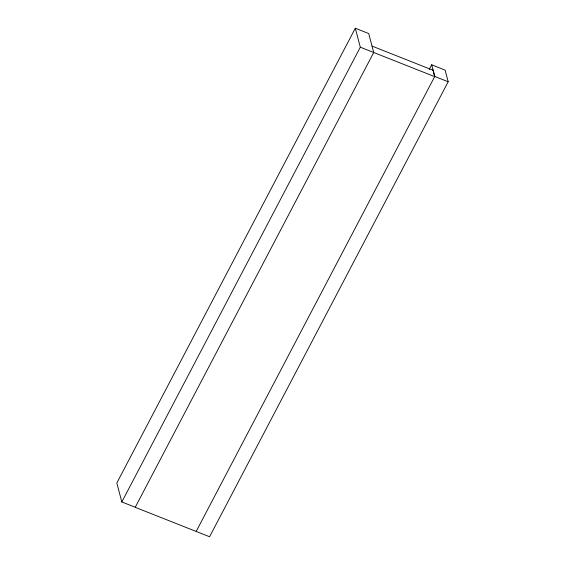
<?xml version="1.0" encoding="UTF-8"?>
<svg xmlns="http://www.w3.org/2000/svg" width="565" height="565" viewBox="0 0 565 565"><rect width="100%" height="100%" fill="white"/><g stroke="black" fill="none" stroke-linecap="round" stroke-linejoin="round"><path stroke-width="0.85" d="M429.223 69.488L431.688 64.798L445.093 70.102L448.179 81.763L209.58 536.75L135.212 507.321L373.719 52.503L368.712 33.554L355.307 28.25L116.821 483.004L121.828 501.953L135.24 507.264M121.828 501.953L360.308 47.199L355.307 28.25M360.308 47.199L434.676 76.628L433.073 70.046M196.168 531.446L434.768 76.459L431.688 64.798M372.024 46.09L432.981 70.215M434.768 76.459L448.179 81.763"/></g></svg>
